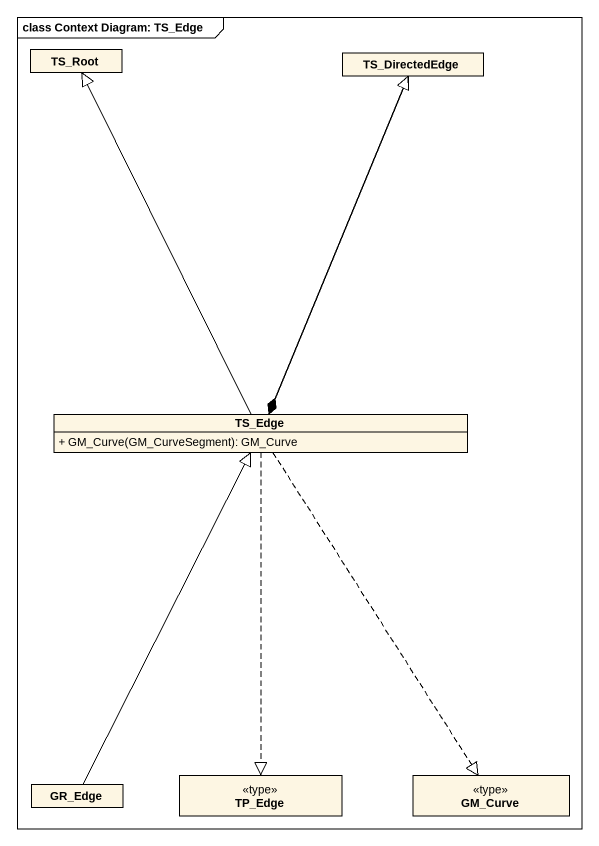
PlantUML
@startuml
mainframe class Context Diagram: TS_Edge
hide circle
hide empty members
skinparam classAttributeIconSize 0
class TS_Root
class TS_DirectedEdge
class TS_Edge {
  + GM_Curve(GM_CurveSegment): GM_Curve
}
class TP_Edge <<type>>
class GM_Curve <<type>>
class GR_Edge
TS_DirectedEdge <--* TS_Edge
TS_Edge -up-|> TS_Root
TS_Edge -up-|> TS_DirectedEdge
TS_Edge ..|> TP_Edge
TS_Edge ..|> GM_Curve
GR_Edge -up-|> TS_Edge
@enduml
